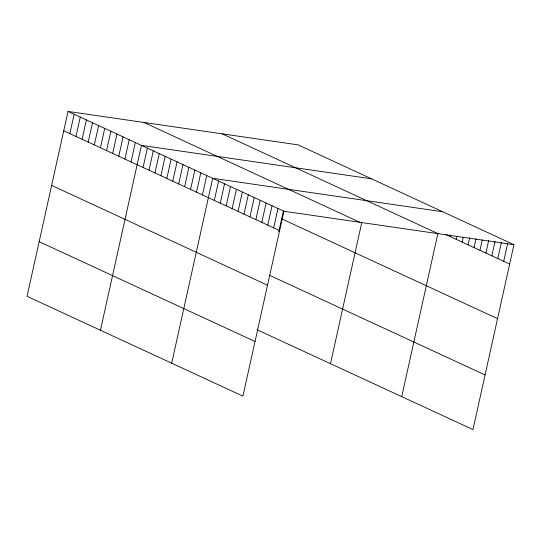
<?xml version="1.0" encoding="UTF-8"?>
<svg xmlns="http://www.w3.org/2000/svg" width="541" height="541" viewBox="0 0 541 541"><rect width="100%" height="100%" fill="white"/><g stroke="black" fill="none" stroke-linecap="round" stroke-linejoin="round"><path stroke-width="0.81" d="M68.038 111.432L27.05 296.312L242.923 396.134L283.91 211.247L68.038 111.432L298.077 144.866L513.95 244.688L472.962 429.568L257.09 329.753M69.863 133.62L74.151 114.259M75.977 136.447L80.271 117.086M82.097 139.28L86.384 119.913M88.21 142.107L92.504 122.746M94.323 144.934L98.618 125.573M100.443 147.761L104.738 128.4M106.557 150.587L110.851 131.226M112.677 153.421L116.971 134.053M118.79 156.248L123.084 136.887M124.91 159.074L129.204 139.713M131.023 161.901L135.318 142.54M100.443 330.253L141.431 145.367L371.478 178.807M143.074 167.473L147.368 148.112M149.012 170.219L153.306 150.858M154.949 172.964L159.243 153.603M160.887 175.71L165.181 156.349M166.824 178.456L171.118 159.095M172.762 181.201L177.049 161.84M178.699 183.947L182.986 164.586M184.63 186.692L188.924 167.331M190.567 189.438L194.861 170.07M196.505 192.183L200.799 172.816M202.442 194.929L206.736 175.561M171.686 363.194L212.674 178.307L442.714 211.747M214.317 200.413L218.605 181.052M220.255 203.159L224.542 183.798M226.185 205.905L230.48 186.544M232.123 208.65L236.417 189.289M238.06 211.396L242.354 192.035M243.998 214.141L248.292 194.78M249.935 216.887L254.229 197.526M255.873 219.632L260.16 200.271M261.803 222.378L266.098 203.01M267.741 225.124L272.035 205.756M273.678 227.862L277.973 208.501M278.825 231.717L283.41 211.051M330.49 363.687L361.821 222.358M401.726 396.627L437.899 233.448M450.295 236.6L450.653 234.983M456.232 239.345L456.942 236.119M462.163 242.091L463.238 237.249M468.1 244.836L469.71 237.573M474.038 247.582L476.006 238.703M479.975 250.321L482.302 239.839M485.913 253.066L488.773 240.163M491.85 255.812L495.069 241.293M497.788 258.557L501.365 242.422M503.718 261.303L507.654 243.558M283.91 211.247L513.95 244.688M445.838 234.537L509.656 264.049M222.168 133.837L438.034 233.651M143.953 122.462L359.819 222.283M281.678 218.855L497.551 318.669M63.743 130.794L279.616 230.608M269.202 275.132L485.074 374.947M51.638 185.414L267.504 285.235M39.162 241.692L255.027 341.506"/></g></svg>
